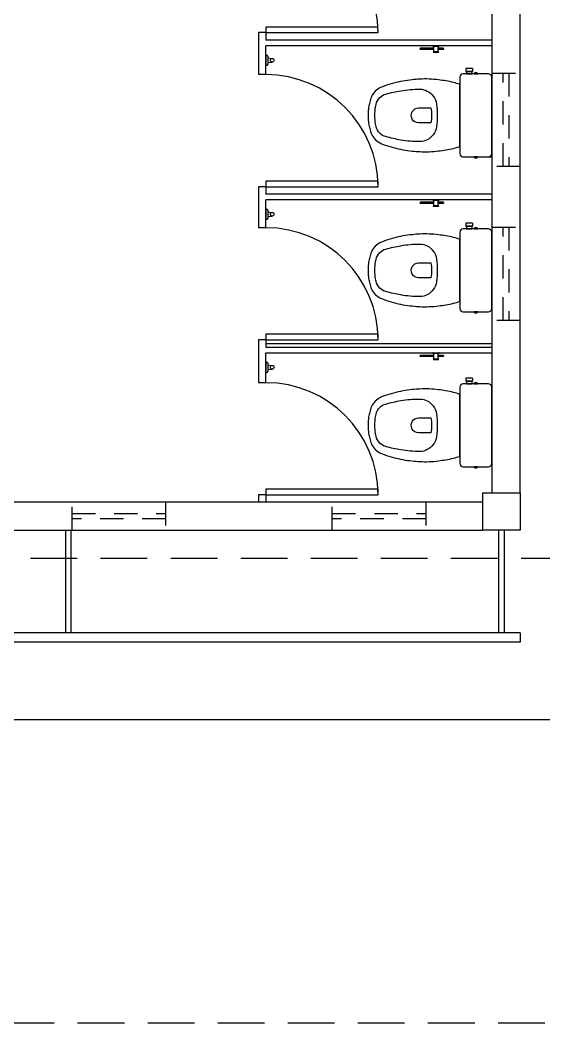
# Model space of a CAD drawing. Header units: millimetres. Extents: x 999 to 1260, y -38 to 225.
# Drawn here: x 1072.26 to 1075.07, y 74.77 to 80.14 of the extents above; entities that cross this region are included whole.
import ezdxf
from ezdxf.enums import TextEntityAlignment as Align

# ---------------------------------------------------------------- set-up
doc = ezdxf.new("R2010")
doc.units = ezdxf.units.MM
doc.linetypes.add('HIDDEN', pattern=[0.375, 0.25, -0.125])
doc.linetypes.add('HIDDEN2', pattern=[0.1875, 0.125, -0.0625])
doc.layers.add('I-ARQ', color=8, linetype='Continuous')
doc.styles.add('ROMANS', font='romans', dxfattribs={"oblique": 15})

# ---------------------------------------------------------------- blocks, each defined once
blk = doc.blocks.new('praça')
at = {"layer": 'I-ARQ', "linetype": 'HIDDEN'}
for p, q in [((1250.631, 37.3373), (1250.631, 13.5373)), ((1253.1208, 36.8394), (1253.1208, 14.8994))]:
    blk.add_line(p, q, dxfattribs=at)
at = {"layer": 'I-ARQ'}
for p, q in [((1252.2542, 14.0494), (1252.2542, 36.7894)), ((1252.6708, 15.8444), (1252.6708, 34.9944)), ((1252.6708, 15.8444), (1252.6708, 34.9944)), ((1252.6708, 15.8444), (1252.6708, 34.9944)), ((1252.7208, 15.8444), (1252.7208, 34.9944)), ((1252.7208, 15.8444), (1252.7208, 34.9944)), ((1252.7208, 15.8444), (1252.7208, 34.9944)), ((1253.2708, 20.4819), (1253.2708, 16.0444)), ((1253.4208, 16.0444), (1253.4208, 19.9901)), ((1253.2708, 18.2782), (1252.7208, 18.2782)), ((1253.2708, 18.2782), (1252.7208, 18.2782)), ((1253.2708, 18.2782), (1252.7208, 18.2782)), ((1253.2708, 18.2482), (1252.7208, 18.2482)), ((1253.2708, 18.2482), (1252.7208, 18.2482)), ((1253.2708, 18.2482), (1252.7208, 18.2482)), ((1253.4608, 17.2444), (1253.4208, 17.2444)), ((1253.4608, 17.2044), (1253.4208, 17.2044)), ((1253.4608, 17.2044), (1253.4608, 17.2444)), ((1253.4608, 17.2044), (1253.4608, 16.6044)), ((1253.4908, 16.6044), (1253.4908, 17.2044)), ((1254.2908, 17.2444), (1254.0608, 17.2444)), ((1254.0608, 17.2044), (1254.0608, 17.2444)), ((1254.0608, 17.2044), (1254.2208, 17.2044)), ((1254.1159, 17.2044), (1254.1159, 17.1994)), ((1254.1707, 17.2044), (1254.1159, 17.2044)), ((1254.1657, 17.1944), (1254.1209, 17.1944)), ((1254.1306, 17.1944), (1254.1332, 17.171)), ((1254.1557, 17.1944), (1254.1532, 17.171)), ((1254.1707, 17.2044), (1254.1707, 17.1994)), ((1254.2508, 17.2444), (1254.2208, 17.2444)), ((1254.2208, 17.2044), (1254.2208, 15.9963)), ((1254.2508, 17.2044), (1254.2508, 15.9963)), ((1254.2908, 17.2044), (1254.2508, 17.2044)), ((1254.2708, 17.2044), (1254.2708, 15.9944)), ((1254.2908, 17.2044), (1254.2908, 17.2444)), ((1254.3208, 17.2044), (1254.2908, 17.2044)), ((1254.2908, 17.2044), (1254.2908, 16.6044)), ((1254.3208, 16.6044), (1254.3208, 17.2044)), ((1255.1108, 17.2444), (1254.8908, 17.2444)), ((1254.8908, 17.2044), (1254.8908, 17.2444)), ((1254.8908, 17.2044), (1255.0408, 17.2044)), ((1254.9359, 17.2044), (1254.9359, 17.1994)), ((1254.9907, 17.2044), (1254.9359, 17.2044)), ((1254.9857, 17.1944), (1254.9409, 17.1944)), ((1254.9506, 17.1944), (1254.9532, 17.171)), ((1254.9757, 17.1944), (1254.9732, 17.171)), ((1254.9907, 17.2044), (1254.9907, 17.1994)), ((1255.0408, 15.9944), (1255.0408, 17.2044)), ((1255.0708, 15.9944), (1255.0708, 17.2044)), ((1255.1108, 17.2044), (1255.0708, 17.2044)), ((1255.1108, 17.2044), (1255.1108, 17.2444)), ((1255.1408, 17.2044), (1255.1108, 17.2044)), ((1255.1108, 17.2044), (1255.1108, 16.6044)), ((1255.1408, 16.6044), (1255.1408, 17.2044)), ((1255.8708, 17.2444), (1255.7108, 17.2444)), ((1255.7108, 17.2044), (1255.7108, 17.2444)), ((1255.7108, 17.2044), (1255.8658, 17.2044)), ((1255.9358, 17.2444), (1255.7158, 17.2444)), ((1255.7609, 17.2044), (1255.7609, 17.1994)), ((1255.8157, 17.2044), (1255.7609, 17.2044)), ((1255.8107, 17.1944), (1255.7659, 17.1944)), ((1255.7756, 17.1944), (1255.7782, 17.171)), ((1255.8007, 17.1944), (1255.7982, 17.171)), ((1255.8157, 17.2044), (1255.8157, 17.1994)), ((1255.8658, 15.9944), (1255.8658, 17.2044)), ((1255.8958, 15.9944), (1255.8958, 17.2044)), ((1255.9358, 17.2044), (1255.8958, 17.2044)), ((1255.9358, 17.2044), (1255.9358, 17.2444)), ((1255.9658, 17.2044), (1255.9358, 17.2044)), ((1255.9358, 17.2044), (1255.9358, 16.6044)), ((1255.9658, 16.6044), (1255.9658, 17.2044)), ((1254.2908, 16.6044), (1254.3208, 16.6044)), ((1255.1108, 16.6044), (1255.1408, 16.6044)), ((1254.2011, 16.306), (1254.2011, 16.3774)), ((1254.2071, 16.3758), (1254.2011, 16.3758)), ((1254.2071, 16.3725), (1254.2011, 16.3725)), ((1254.2071, 16.3674), (1254.2011, 16.3674)), ((1254.2069, 16.3783), (1254.2012, 16.3783)), ((1254.2071, 16.306), (1254.2071, 16.3774)), ((1255.0211, 16.306), (1255.0211, 16.3774)), ((1255.0271, 16.3758), (1255.0211, 16.3758)), ((1255.0271, 16.3725), (1255.0211, 16.3725)), ((1255.0271, 16.3674), (1255.0211, 16.3674)), ((1255.0269, 16.3783), (1255.0212, 16.3783)), ((1255.0271, 16.306), (1255.0271, 16.3774)), ((1255.8461, 16.306), (1255.8461, 16.3774)), ((1255.8521, 16.3758), (1255.8461, 16.3758)), ((1255.8521, 16.3725), (1255.8461, 16.3725)), ((1255.8521, 16.3674), (1255.8461, 16.3674)), ((1255.8519, 16.3783), (1255.8462, 16.3783)), ((1255.8521, 16.306), (1255.8521, 16.3774)), ((1254.1858, 16.3074), (1254.1858, 16.2815)), ((1254.1894, 16.3074), (1254.1894, 16.2815)), ((1254.1894, 16.306), (1254.2188, 16.306)), ((1254.1894, 16.2829), (1254.2188, 16.2829)), ((1254.2011, 16.2567), (1254.2011, 16.2829)), ((1254.2071, 16.2567), (1254.2071, 16.2829)), ((1254.2188, 16.3094), (1254.2188, 16.2795)), ((1255.0058, 16.3074), (1255.0058, 16.2815)), ((1255.0094, 16.3074), (1255.0094, 16.2815)), ((1255.0094, 16.306), (1255.0388, 16.306)), ((1255.0094, 16.2829), (1255.0388, 16.2829)), ((1255.0211, 16.2567), (1255.0211, 16.2829)), ((1255.0271, 16.2567), (1255.0271, 16.2829)), ((1255.0388, 16.3094), (1255.0388, 16.2795)), ((1255.8308, 16.3074), (1255.8308, 16.2815)), ((1255.8344, 16.3074), (1255.8344, 16.2815)), ((1255.8344, 16.306), (1255.8638, 16.306)), ((1255.8344, 16.2829), (1255.8638, 16.2829)), ((1255.8461, 16.2567), (1255.8461, 16.2829)), ((1255.8521, 16.2567), (1255.8521, 16.2829)), ((1255.8638, 16.3094), (1255.8638, 16.2795)), ((1254.2071, 16.2667), (1254.2011, 16.2667)), ((1254.2071, 16.2627), (1254.2011, 16.2627)), ((1254.2071, 16.2606), (1254.2011, 16.2606)), ((1255.0271, 16.2667), (1255.0211, 16.2667)), ((1255.0271, 16.2627), (1255.0211, 16.2627)), ((1255.0271, 16.2606), (1255.0211, 16.2606)), ((1255.8521, 16.2667), (1255.8461, 16.2667)), ((1255.8521, 16.2627), (1255.8461, 16.2627)), ((1255.8521, 16.2606), (1255.8461, 16.2606)), ((1253.6106, 16.1496), (1253.6106, 16.0171)), ((1254.0376, 16.1663), (1253.6276, 16.1663)), ((1254.0546, 16.0171), (1254.0546, 16.1496)), ((1254.4406, 16.1496), (1254.4406, 16.0171)), ((1254.8676, 16.1663), (1254.4576, 16.1663)), ((1254.8846, 16.0171), (1254.8846, 16.1496)), ((1255.2706, 16.1496), (1255.2706, 16.0171)), ((1255.2708, 16.1523), (1255.2708, 15.9944)), ((1255.6976, 16.1663), (1255.2876, 16.1663)), ((1255.7146, 16.0171), (1255.7146, 16.1496)), ((1253.2708, 15.8444), (1253.2708, 16.0444)), ((1253.2708, 16.0444), (1253.4708, 16.0444)), ((1253.2708, 15.8444), (1253.2708, 16.0444)), ((1253.2708, 16.0444), (1253.4708, 16.0444)), ((1253.2708, 15.8444), (1253.2708, 16.0444)), ((1253.2708, 16.0444), (1253.4708, 16.0444)), ((1253.2708, 15.8444), (1253.2708, 16.0444)), ((1253.2708, 16.0444), (1253.4708, 16.0444)), ((1253.2708, 15.8444), (1253.2708, 16.0444)), ((1253.2708, 16.0444), (1253.4708, 16.0444)), ((1253.2708, 15.8444), (1253.2708, 16.0444)), ((1253.2708, 16.0444), (1253.4708, 16.0444)), ((1253.2708, 15.8444), (1253.2708, 16.0444)), ((1253.2708, 16.0444), (1253.4708, 16.0444)), ((1253.2708, 15.8444), (1253.2708, 16.0444)), ((1253.2708, 16.0444), (1253.4708, 16.0444)), ((1253.2708, 15.8444), (1253.2708, 16.0444)), ((1253.2708, 16.0444), (1253.4708, 16.0444)), ((1253.2708, 15.8444), (1253.2708, 16.0444)), ((1253.2708, 16.0444), (1253.4708, 16.0444)), ((1253.4708, 16.0444), (1253.4708, 15.8444)), ((1253.4708, 16.0444), (1253.4708, 15.8444)), ((1253.4708, 16.0444), (1253.4708, 15.8444)), ((1253.4708, 16.0444), (1253.4708, 15.8444)), ((1253.4708, 16.0444), (1253.4708, 15.8444)), ((1253.4708, 16.0444), (1253.4708, 15.8444)), ((1253.4708, 16.0444), (1253.4708, 15.8444)), ((1253.4708, 16.0444), (1253.4708, 15.8444)), ((1253.4708, 16.0444), (1253.4708, 15.8444)), ((1253.4708, 16.0444), (1253.4708, 15.8444)), ((1253.2708, 15.9594), (1252.7208, 15.9594)), ((1253.2708, 15.9594), (1252.7208, 15.9594)), ((1253.2708, 15.9594), (1252.7208, 15.9594)), ((1253.4708, 15.9944), (1258.3708, 15.9944)), ((1253.4708, 15.9944), (1258.3708, 15.9944)), ((1253.6315, 15.9963), (1254.0338, 15.9963)), ((1254.4615, 15.9963), (1254.8638, 15.9963)), ((1255.2915, 15.9963), (1255.6938, 15.9963)), ((1253.2708, 15.9294), (1252.7208, 15.9294)), ((1253.2708, 15.9294), (1252.7208, 15.9294)), ((1253.2708, 15.9294), (1252.7208, 15.9294)), ((1252.7208, 15.8444), (1252.6708, 15.8444)), ((1252.7208, 15.8444), (1252.6708, 15.8444)), ((1252.7208, 15.8444), (1252.6708, 15.8444)), ((1252.7208, 15.8444), (1252.6708, 15.8444)), ((1253.4708, 15.8444), (1253.2708, 15.8444)), ((1253.4708, 15.8444), (1253.2708, 15.8444)), ((1253.4708, 15.8444), (1253.2708, 15.8444)), ((1253.4708, 15.8444), (1253.2708, 15.8444)), ((1253.4708, 15.8444), (1253.2708, 15.8444)), ((1253.4708, 15.8444), (1253.2708, 15.8444)), ((1253.4708, 15.8444), (1253.2708, 15.8444)), ((1253.4708, 15.8444), (1253.2708, 15.8444)), ((1253.4708, 15.8444), (1253.2708, 15.8444)), ((1253.4708, 15.8444), (1253.2708, 15.8444)), ((1253.4708, 15.8444), (1259.4158, 15.8444)), ((1253.4708, 15.8444), (1259.4158, 15.8444))]:
    blk.add_line(p, q, dxfattribs=at)
at = {"layer": 'I-ARQ', "linetype": 'HIDDEN2'}
for p, q in [((1253.2708, 18.2423), (1253.4208, 18.2423)), ((1253.3308, 17.7423), (1253.3308, 18.2423)), ((1253.3608, 18.2423), (1253.3608, 17.7423)), ((1253.4208, 17.7423), (1253.2708, 17.7423)), ((1253.4908, 17.2044), (1253.4608, 17.2044)), ((1253.2708, 16.8494), (1253.4208, 16.8494)), ((1253.3308, 16.3494), (1253.3308, 16.8494)), ((1253.3608, 16.8494), (1253.3608, 16.3494)), ((1253.4608, 16.6044), (1253.4908, 16.6044)), ((1253.4208, 16.3494), (1253.2708, 16.3494)), ((1254.3933, 15.8444), (1254.3933, 15.9944)), ((1254.3933, 15.8444), (1254.3933, 15.9944)), ((1254.8933, 15.9944), (1254.8933, 15.8444)), ((1254.8933, 15.9944), (1254.8933, 15.8444)), ((1255.2183, 15.8444), (1255.2183, 15.9944)), ((1255.2183, 15.8444), (1255.2183, 15.9944)), ((1255.7183, 15.9944), (1255.7183, 15.8444)), ((1255.7183, 15.9944), (1255.7183, 15.8444)), ((1254.3933, 15.9344), (1254.8933, 15.9344)), ((1254.3933, 15.9344), (1254.8933, 15.9344)), ((1254.8933, 15.9044), (1254.3933, 15.9044)), ((1254.8933, 15.9044), (1254.3933, 15.9044)), ((1255.2183, 15.9344), (1255.7183, 15.9344)), ((1255.2183, 15.9344), (1255.7183, 15.9344)), ((1255.7183, 15.9044), (1255.2183, 15.9044)), ((1255.7183, 15.9044), (1255.2183, 15.9044))]:
    blk.add_line(p, q, dxfattribs=at)
at = {"layer": 'I-ARQ', "linetype": 'ByBlock'}
for p, q in [((1254.0686, 16.1343), (1254.0686, 16.0983)), ((1254.0846, 16.1343), (1254.0686, 16.1343)), ((1254.0846, 16.0983), (1254.0846, 16.1343)), ((1254.8986, 16.1343), (1254.8986, 16.0983)), ((1254.9146, 16.1343), (1254.8986, 16.1343)), ((1254.9146, 16.0983), (1254.9146, 16.1343)), ((1255.7286, 16.1343), (1255.7286, 16.0983)), ((1255.7446, 16.1343), (1255.7286, 16.1343)), ((1255.7446, 16.0983), (1255.7446, 16.1343)), ((1254.0846, 16.0983), (1254.0686, 16.0983)), ((1254.9146, 16.0983), (1254.8986, 16.0983)), ((1255.7446, 16.0983), (1255.7286, 16.0983))]:
    blk.add_line(p, q, dxfattribs=at)
at = {"layer": 'I-ARQ'}
for points in [[(1253.9996, 16.1663, -0.003882), (1254.0091, 16.2013, 0.024258), (1254.0231, 16.2813, 0.02486), (1254.0271, 16.3313, 0.033324), (1254.0266, 16.3813, 0.02486), (1254.0236, 16.4213, 0.012268), (1254.0166, 16.4713, 0.015806), (1254.0051, 16.5213, 0.026699), (1253.9896, 16.5713, 0.021919), (1253.9821, 16.5913, 0.174675), (1253.9326, 16.6398, 0.045452), (1253.9026, 16.6493, 0.022856), (1253.8898, 16.6525, 0.041289), (1253.8631, 16.6565, 0.039166), (1253.8574, 16.6569, 0.012899), (1253.8555, 16.6569, 0.04333), (1253.8326, 16.6573, 0.04333), (1253.8098, 16.6569, 0.052091), (1253.8022, 16.6565, 0.041289), (1253.7755, 16.6525, 0.022856), (1253.7626, 16.6493, 0.045452), (1253.7326, 16.6398, 0.174675), (1253.6831, 16.5913, 0.021919), (1253.6756, 16.5713, 0.026699), (1253.6601, 16.5213, 0.015806), (1253.6486, 16.4713, 0.012268), (1253.6416, 16.4213, 0.02486), (1253.6386, 16.3813, 0.033324), (1253.6381, 16.3313, 0.02486), (1253.6421, 16.2813, 0.024258), (1253.6561, 16.2013, -0.003882), (1253.6656, 16.1663)], [(1254.8296, 16.1663, -0.003882), (1254.8391, 16.2013, 0.024258), (1254.8531, 16.2813, 0.02486), (1254.8571, 16.3313, 0.033324), (1254.8566, 16.3813, 0.02486), (1254.8536, 16.4213, 0.012268), (1254.8466, 16.4713, 0.015806), (1254.8351, 16.5213, 0.026699), (1254.8196, 16.5713, 0.021919), (1254.8121, 16.5913, 0.174675), (1254.7626, 16.6398, 0.045452), (1254.7326, 16.6493, 0.022856), (1254.7198, 16.6525, 0.041289), (1254.6931, 16.6565, 0.039166), (1254.6874, 16.6569, 0.012899), (1254.6855, 16.6569, 0.04333), (1254.6626, 16.6573, 0.04333), (1254.6398, 16.6569, 0.052091), (1254.6322, 16.6565, 0.041289), (1254.6055, 16.6525, 0.022856), (1254.5926, 16.6493, 0.045452), (1254.5626, 16.6398, 0.174675), (1254.5131, 16.5913, 0.021919), (1254.5056, 16.5713, 0.026699), (1254.4901, 16.5213, 0.015806), (1254.4786, 16.4713, 0.012268), (1254.4716, 16.4213, 0.02486), (1254.4686, 16.3813, 0.033324), (1254.4681, 16.3313, 0.02486), (1254.4721, 16.2813, 0.024258), (1254.4861, 16.2013, -0.003882), (1254.4956, 16.1663)], [(1255.6596, 16.1663, -0.003882), (1255.6691, 16.2013, 0.024258), (1255.6831, 16.2813, 0.02486), (1255.6871, 16.3313, 0.033324), (1255.6866, 16.3813, 0.02486), (1255.6836, 16.4213, 0.012268), (1255.6766, 16.4713, 0.015806), (1255.6651, 16.5213, 0.026699), (1255.6496, 16.5713, 0.021919), (1255.6421, 16.5913, 0.174675), (1255.5926, 16.6398, 0.045452), (1255.5626, 16.6493, 0.022856), (1255.5498, 16.6525, 0.041289), (1255.5231, 16.6565, 0.039166), (1255.5174, 16.6569, 0.012899), (1255.5155, 16.6569, 0.04333), (1255.4926, 16.6573, 0.04333), (1255.4698, 16.6569, 0.052091), (1255.4622, 16.6565, 0.041289), (1255.4355, 16.6525, 0.022856), (1255.4226, 16.6493, 0.045452), (1255.3926, 16.6398, 0.174675), (1255.3431, 16.5913, 0.021919), (1255.3356, 16.5713, 0.026699), (1255.3201, 16.5213, 0.015806), (1255.3086, 16.4713, 0.012268), (1255.3016, 16.4213, 0.02486), (1255.2986, 16.3813, 0.033324), (1255.2981, 16.3313, 0.02486), (1255.3021, 16.2813, 0.024258), (1255.3161, 16.2013, -0.003882), (1255.3256, 16.1663)], [(1253.7291, 16.309, -0.234638), (1253.6921, 16.3813, -0.044666), (1253.7007, 16.4823, -0.031515), (1253.7188, 16.5628, -0.151063), (1253.7374, 16.5956, -0.148094), (1253.7739, 16.6155, -0.031073), (1253.7875, 16.6177, -0.035055), (1253.8326, 16.6218, -0.035055), (1253.8778, 16.6177, -0.031073), (1253.8914, 16.6155, -0.148094), (1253.9278, 16.5956, -0.151063), (1253.9465, 16.5628, -0.031515), (1253.9646, 16.4823, -0.044666), (1253.9731, 16.3813, -0.234638), (1253.9362, 16.309, -0.129345), (1253.8935, 16.2919, -0.041331), (1253.8326, 16.2873, -0.041331), (1253.7718, 16.2919, -0.129345)], [(1254.5591, 16.309, -0.234638), (1254.5221, 16.3813, -0.044666), (1254.5307, 16.4823, -0.031515), (1254.5488, 16.5628, -0.151063), (1254.5674, 16.5956, -0.148094), (1254.6039, 16.6155, -0.031073), (1254.6175, 16.6177, -0.035055), (1254.6626, 16.6218, -0.035055), (1254.7078, 16.6177, -0.031073), (1254.7214, 16.6155, -0.148094), (1254.7578, 16.5956, -0.151063), (1254.7765, 16.5628, -0.031515), (1254.7946, 16.4823, -0.044666), (1254.8031, 16.3813, -0.234638), (1254.7662, 16.309, -0.129345), (1254.7235, 16.2919, -0.041331), (1254.6626, 16.2873, -0.041331), (1254.6018, 16.2919, -0.129345)], [(1255.3891, 16.309, -0.234638), (1255.3521, 16.3813, -0.044666), (1255.3607, 16.4823, -0.031515), (1255.3788, 16.5628, -0.151063), (1255.3974, 16.5956, -0.148094), (1255.4339, 16.6155, -0.031073), (1255.4475, 16.6177, -0.035055), (1255.4926, 16.6218, -0.035055), (1255.5378, 16.6177, -0.031073), (1255.5514, 16.6155, -0.148094), (1255.5878, 16.5956, -0.151063), (1255.6065, 16.5628, -0.031515), (1255.6246, 16.4823, -0.044666), (1255.6331, 16.3813, -0.234638), (1255.5962, 16.309, -0.129345), (1255.5535, 16.2919, -0.041331), (1255.4926, 16.2873, -0.041331), (1255.4318, 16.2919, -0.129345)]]:
    blk.add_lwpolyline(points, format="xyb", close=True, dxfattribs=at)
at = {"layer": 'I-ARQ', "linetype": 'ByBlock'}
for points in [[(1253.7926, 16.3223), (1253.7926, 16.3875, -1.002091), (1253.8726, 16.3873), (1253.8726, 16.3223, -0.054282), (1253.8326, 16.3179, -0.054282), (1253.7926, 16.3223, 1.56536)], [(1254.6226, 16.3223), (1254.6226, 16.3875, -1.002091), (1254.7026, 16.3873), (1254.7026, 16.3223, -0.054282), (1254.6626, 16.3179, -0.054282), (1254.6226, 16.3223, 1.56536)], [(1255.4526, 16.3223), (1255.4526, 16.3875, -1.002091), (1255.5326, 16.3873), (1255.5326, 16.3223, -0.054282), (1255.4926, 16.3179, -0.054282), (1255.4526, 16.3223, 1.56536)]]:
    blk.add_lwpolyline(points, format="xyb", dxfattribs=at)
for points in [[(1254.0686, 16.1008), (1254.0686, 16.1318), (1254.0546, 16.1318), (1254.0546, 16.1008)], [(1254.8986, 16.1008), (1254.8986, 16.1318), (1254.8846, 16.1318), (1254.8846, 16.1008)], [(1255.7286, 16.1008), (1255.7286, 16.1318), (1255.7146, 16.1318), (1255.7146, 16.1008)]]:
    blk.add_lwpolyline(points, close=True, dxfattribs=at)
for points in [[(1253.6106, 16.0723), (1253.6106, 16.0903), (1253.6078, 16.0903, 0.197763), (1253.6076, 16.0902, 0.161404), (1253.6046, 16.0812, 0.158802), (1253.6076, 16.0724, 0.197763), (1253.6078, 16.0723)], [(1254.0575, 16.0723, 0.197763), (1254.0577, 16.0724, 0.15883), (1254.0606, 16.0812, 0.161377), (1254.0577, 16.0902, 0.197763), (1254.0575, 16.0903), (1254.0546, 16.0903), (1254.0546, 16.0723)], [(1254.4406, 16.0723), (1254.4406, 16.0903), (1254.4378, 16.0903, 0.197763), (1254.4376, 16.0902, 0.161404), (1254.4346, 16.0812, 0.158802), (1254.4376, 16.0724, 0.197763), (1254.4378, 16.0723)], [(1254.8875, 16.0723, 0.197763), (1254.8877, 16.0724, 0.15883), (1254.8906, 16.0812, 0.161377), (1254.8877, 16.0902, 0.197763), (1254.8875, 16.0903), (1254.8846, 16.0903), (1254.8846, 16.0723)], [(1255.2706, 16.0723), (1255.2706, 16.0903), (1255.2678, 16.0903, 0.197763), (1255.2676, 16.0902, 0.161404), (1255.2646, 16.0812, 0.158802), (1255.2676, 16.0724, 0.197763), (1255.2678, 16.0723)], [(1255.7175, 16.0723, 0.197763), (1255.7177, 16.0724, 0.15883), (1255.7206, 16.0812, 0.161377), (1255.7177, 16.0902, 0.197763), (1255.7175, 16.0903), (1255.7146, 16.0903), (1255.7146, 16.0723)]]:
    blk.add_lwpolyline(points, format="xyb", close=True, dxfattribs=at)
at = {"layer": 'I-ARQ'}
for centre, radius in [((1254.1432, 17.171), 0.01), ((1254.9632, 17.171), 0.01), ((1255.7882, 17.171), 0.01), ((1254.2041, 16.2567), 0.003), ((1255.0241, 16.2567), 0.003), ((1255.8491, 16.2567), 0.003)]:
    blk.add_circle(centre, radius, dxfattribs=at)
for centre, radius, start, end in [((1253.4608, 17.2044), 0.6, 270, 360), ((1254.1209, 17.1994), 0.005, 180, 270), ((1254.1657, 17.1994), 0.005, 270, 360), ((1254.2908, 17.2044), 0.6, 270, 360), ((1254.9409, 17.1994), 0.005, 180, 270), ((1254.9857, 17.1994), 0.005, 270, 360), ((1255.1108, 17.2044), 0.6, 270, 360), ((1255.7659, 17.1994), 0.005, 180, 270), ((1255.8107, 17.1994), 0.005, 270, 360), ((1255.9358, 17.2044), 0.6, 270, 360), ((1254.2041, 16.3774), 0.003, 360, 180), ((1255.0241, 16.3774), 0.003, 360, 180), ((1255.8491, 16.3774), 0.003, 360, 180), ((1254.1876, 16.307), 0.00182, 13.2763, 166.7237), ((1254.1876, 16.2819), 0.00182, 193.2763, 346.7237), ((1254.2198, 16.3098), 0.00108, 342.7498, 197.2502), ((1254.2198, 16.2791), 0.00108, 162.7498, 17.2502), ((1255.0076, 16.307), 0.00182, 13.2763, 166.7237), ((1255.0076, 16.2819), 0.00182, 193.2763, 346.7237), ((1255.0398, 16.3098), 0.00108, 342.7498, 197.2502), ((1255.0398, 16.2791), 0.00108, 162.7498, 17.2502), ((1255.8326, 16.307), 0.00182, 13.2763, 166.7237), ((1255.8326, 16.2819), 0.00182, 193.2763, 346.7237), ((1255.8648, 16.3098), 0.00108, 342.7498, 197.2502), ((1255.8648, 16.2791), 0.00108, 162.7498, 17.2502), ((1253.627, 16.1499), 0.0164, 87.826, 181.2974), ((1254.0383, 16.1499), 0.0164, 358.7026, 92.174), ((1254.457, 16.1499), 0.0164, 87.826, 181.2974), ((1254.8683, 16.1499), 0.0164, 358.7026, 92.174), ((1255.287, 16.1499), 0.0164, 87.826, 181.2974), ((1255.6983, 16.1499), 0.0164, 358.7026, 92.174), ((1253.6295, 16.0152), 0.019, 174.255, 275.745), ((1254.0357, 16.0152), 0.019, 264.255, 5.745), ((1254.4595, 16.0152), 0.019, 174.255, 275.745), ((1254.8657, 16.0152), 0.019, 264.255, 5.745), ((1255.2895, 16.0152), 0.019, 174.255, 275.745), ((1255.6957, 16.0152), 0.019, 264.255, 5.745)]:
    blk.add_arc(centre, radius, start, end, dxfattribs=at)
at = {"layer": 'I-ARQ', "width": 1, "flags": 3}
blk.add_attdef('CODIGO', text='', height=0.024, rotation=360, dxfattribs=at).set_placement((1257.0158, 34.8444), align=Align.MIDDLE)
at = {"layer": 'I-ARQ', "text_generation_flag": 4, "width": 1, "flags": 3}
blk.add_attdef('CODIGO', text='', height=0.024, rotation=360, dxfattribs=at).set_placement((1258.8708, 16.0277), align=Align.MIDDLE)
at = {"layer": 'I-ARQ', "style": 'ROMANS', "width": 1}
blk.add_attdef('0.00', (1278.7034, -45.8668), '', height=0.36, dxfattribs=at)

msp = doc.modelspace()

# ---------------------------------------------------------------- block references
at = {"layer": 'I-ARQ', "rotation": 90}
msp.add_blockref('praça', (1090.7819, -1175.8639), dxfattribs=at)

doc.saveas('drawing.dxf')
